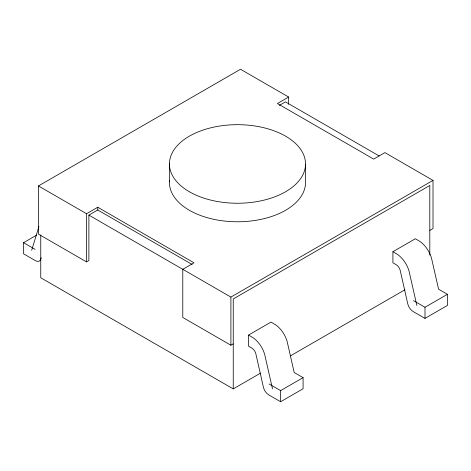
<?xml version="1.0" encoding="UTF-8"?>
<svg xmlns="http://www.w3.org/2000/svg" width="471" height="471" viewBox="0 0 471 471"><rect width="100%" height="100%" fill="white"/><g stroke="black" fill="none" stroke-linecap="round" stroke-linejoin="round"><path stroke-width="0.71" d="M31.669 250.319L38.94 226.527M41.236 257.678L40.812 259.074A8.078 4.663 60 0 1 35.343 260.616L23.55 253.81L23.55 242.695L36.65 235.135M192.109 264.461L97.768 209.995L88.884 215.123L88.884 260.54L86.54 261.894L38.422 234.111L38.422 185.957L240.528 69.266L288.652 97.05L288.652 104.344M38.422 185.957L86.54 213.734L97.768 207.252L194.011 262.818L182.783 269.3L182.783 317.46L230.902 345.243L233.245 343.889M288.652 97.05L277.419 103.532L373.662 159.098L384.895 152.616L433.014 180.399L433.014 228.553L429.805 230.407M279.274 105.427L285.444 101.866L379.149 155.966M88.884 215.123L230.902 297.083L433.014 180.399M248.547 335.052L271.008 322.087L275.7 324.872A19.729 11.392 60 0 1 287.075 341.216L294.204 372.526L303.088 377.654L303.088 388.769L280.628 401.734L268.841 394.928A8.078 4.663 60 0 1 263.366 387.068L255.888 353.951A6.099 3.521 60 0 0 251.755 348.022L248.547 346.167L248.547 335.052L253.239 337.837A19.729 11.392 60 0 1 264.614 354.18L272.515 388.869M392.914 251.708L415.369 238.744L420.061 241.529A19.729 11.392 60 0 1 431.436 257.867L438.572 289.182L447.45 294.304L447.45 305.42L424.995 318.384L413.202 311.578A8.078 4.663 60 0 1 407.733 303.718L400.25 270.607A6.099 3.521 60 0 0 396.123 264.673L392.914 262.818L392.914 251.708L397.606 254.493A19.729 11.392 60 0 1 408.981 270.831L416.876 305.52M40.759 234.935L40.759 277.766L233.245 388.899L260.598 373.103M290.495 355.846L404.995 289.736M269.094 383.959L280.628 390.618L303.088 377.654M413.461 300.61L424.995 307.275L447.45 294.304M23.55 242.695L35.084 249.353M429.805 255.088L429.805 185.474L233.245 298.955L233.245 388.899M424.995 307.275L424.995 318.384M305.52 164.644A68.054 39.293 0 0 1 202.442 197.643A68.054 39.293 0 0 1 204.473 129.602A68.054 39.293 0 0 1 305.52 164.644L305.52 183.166A68.054 39.293 0 0 1 235.123 221.753A68.054 39.293 0 0 1 169.519 180.446M280.628 390.618L280.628 401.734M230.902 297.083L230.902 345.243M169.436 163.284L169.436 181.806M97.768 207.252L97.768 209.995M86.54 213.734L86.54 261.894"/></g></svg>
